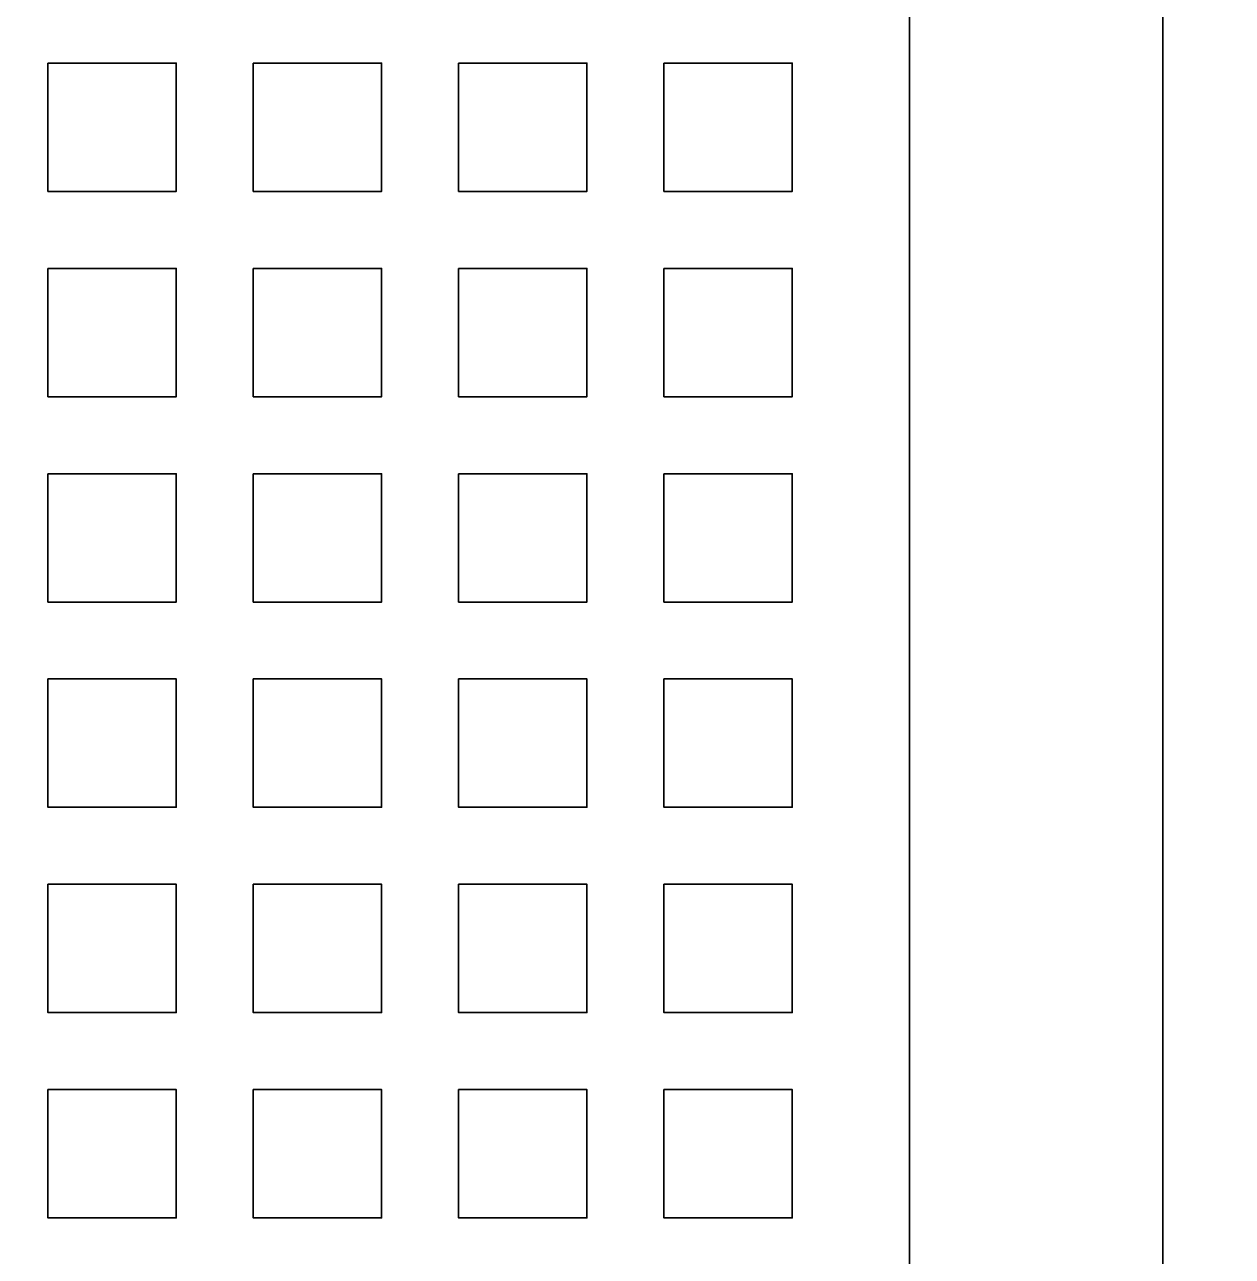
# Model space of a CAD drawing. Header units: centimetres. Extents: x -13.14 to -7.86, y -19.04 to -10.66.
# Drawn here: x -11.751 to -10.257, y -17.136 to -15.612 of the extents above; entities that cross this region are included whole.
import ezdxf

# ---------------------------------------------------------------- set-up
doc = ezdxf.new("R2010")
doc.units = ezdxf.units.CM
doc.header["$MEASUREMENT"] = 0
doc.layers.add('Layer 1', color=7, linetype='Continuous')

msp = doc.modelspace()

# ---------------------------------------------------------------- linework, layer by layer
at = {"layer": 'Layer 1', "color": 250, "lineweight": 35}
for points in [[(-12.24632, -10.659), (-12.24632, -10.659), (-8.75382, -10.659), (-8.75382, -10.659), (-8.75382, -10.659), (-8.75382, -10.659), (-8.75382, -19.041), (-8.75382, -19.041), (-8.75382, -19.041), (-8.75382, -19.041), (-12.24632, -19.041), (-12.24632, -19.041), (-12.24632, -19.041), (-12.24632, -19.041), (-12.24632, -10.659), (-12.24632, -10.659)], [(-10.65688, -11.08722), (-10.65688, -11.08722), (-10.34326, -11.08722), (-10.34326, -11.08722), (-10.34326, -11.08722), (-10.34326, -11.08722), (-10.34326, -18.61278), (-10.34326, -18.61278), (-10.34326, -18.61278), (-10.34326, -18.61278), (-10.65688, -18.61278), (-10.65688, -18.61278), (-10.65688, -18.61278), (-10.65688, -18.61278), (-10.65688, -11.08722), (-10.65688, -11.08722)], [(-11.72244, -15.66003), (-11.72244, -15.66003), (-11.56369, -15.66003), (-11.56369, -15.66003), (-11.56369, -15.66003), (-11.56369, -15.66003), (-11.56369, -15.81878), (-11.56369, -15.81878), (-11.56369, -15.81878), (-11.56369, -15.81878), (-11.72244, -15.81878), (-11.72244, -15.81878), (-11.72244, -15.81878), (-11.72244, -15.81878), (-11.72244, -15.66003), (-11.72244, -15.66003)], [(-11.46844, -15.66003), (-11.46844, -15.66003), (-11.30969, -15.66003), (-11.30969, -15.66003), (-11.30969, -15.66003), (-11.30969, -15.66003), (-11.30969, -15.81878), (-11.30969, -15.81878), (-11.30969, -15.81878), (-11.30969, -15.81878), (-11.46844, -15.81878), (-11.46844, -15.81878), (-11.46844, -15.81878), (-11.46844, -15.81878), (-11.46844, -15.66003), (-11.46844, -15.66003)], [(-11.21444, -15.66003), (-11.21444, -15.66003), (-11.05569, -15.66003), (-11.05569, -15.66003), (-11.05569, -15.66003), (-11.05569, -15.66003), (-11.05569, -15.81878), (-11.05569, -15.81878), (-11.05569, -15.81878), (-11.05569, -15.81878), (-11.21444, -15.81878), (-11.21444, -15.81878), (-11.21444, -15.81878), (-11.21444, -15.81878), (-11.21444, -15.66003), (-11.21444, -15.66003)], [(-10.96044, -15.66003), (-10.96044, -15.66003), (-10.80169, -15.66003), (-10.80169, -15.66003), (-10.80169, -15.66003), (-10.80169, -15.66003), (-10.80169, -15.81878), (-10.80169, -15.81878), (-10.80169, -15.81878), (-10.80169, -15.81878), (-10.96044, -15.81878), (-10.96044, -15.81878), (-10.96044, -15.81878), (-10.96044, -15.81878), (-10.96044, -15.66003), (-10.96044, -15.66003)], [(-11.72244, -15.91403), (-11.72244, -15.91403), (-11.56369, -15.91403), (-11.56369, -15.91403), (-11.56369, -15.91403), (-11.56369, -15.91403), (-11.56369, -16.07278), (-11.56369, -16.07278), (-11.56369, -16.07278), (-11.56369, -16.07278), (-11.72244, -16.07278), (-11.72244, -16.07278), (-11.72244, -16.07278), (-11.72244, -16.07278), (-11.72244, -15.91403), (-11.72244, -15.91403)], [(-11.46844, -15.91403), (-11.46844, -15.91403), (-11.30969, -15.91403), (-11.30969, -15.91403), (-11.30969, -15.91403), (-11.30969, -15.91403), (-11.30969, -16.07278), (-11.30969, -16.07278), (-11.30969, -16.07278), (-11.30969, -16.07278), (-11.46844, -16.07278), (-11.46844, -16.07278), (-11.46844, -16.07278), (-11.46844, -16.07278), (-11.46844, -15.91403), (-11.46844, -15.91403)], [(-11.21444, -15.91403), (-11.21444, -15.91403), (-11.05569, -15.91403), (-11.05569, -15.91403), (-11.05569, -15.91403), (-11.05569, -15.91403), (-11.05569, -16.07278), (-11.05569, -16.07278), (-11.05569, -16.07278), (-11.05569, -16.07278), (-11.21444, -16.07278), (-11.21444, -16.07278), (-11.21444, -16.07278), (-11.21444, -16.07278), (-11.21444, -15.91403), (-11.21444, -15.91403)], [(-10.96044, -15.91403), (-10.96044, -15.91403), (-10.80169, -15.91403), (-10.80169, -15.91403), (-10.80169, -15.91403), (-10.80169, -15.91403), (-10.80169, -16.07278), (-10.80169, -16.07278), (-10.80169, -16.07278), (-10.80169, -16.07278), (-10.96044, -16.07278), (-10.96044, -16.07278), (-10.96044, -16.07278), (-10.96044, -16.07278), (-10.96044, -15.91403), (-10.96044, -15.91403)], [(-11.72244, -16.16803), (-11.72244, -16.16803), (-11.56369, -16.16803), (-11.56369, -16.16803), (-11.56369, -16.16803), (-11.56369, -16.16803), (-11.56369, -16.32678), (-11.56369, -16.32678), (-11.56369, -16.32678), (-11.56369, -16.32678), (-11.72244, -16.32678), (-11.72244, -16.32678), (-11.72244, -16.32678), (-11.72244, -16.32678), (-11.72244, -16.16803), (-11.72244, -16.16803)], [(-11.46844, -16.16803), (-11.46844, -16.16803), (-11.30969, -16.16803), (-11.30969, -16.16803), (-11.30969, -16.16803), (-11.30969, -16.16803), (-11.30969, -16.32678), (-11.30969, -16.32678), (-11.30969, -16.32678), (-11.30969, -16.32678), (-11.46844, -16.32678), (-11.46844, -16.32678), (-11.46844, -16.32678), (-11.46844, -16.32678), (-11.46844, -16.16803), (-11.46844, -16.16803)], [(-11.21444, -16.16803), (-11.21444, -16.16803), (-11.05569, -16.16803), (-11.05569, -16.16803), (-11.05569, -16.16803), (-11.05569, -16.16803), (-11.05569, -16.32678), (-11.05569, -16.32678), (-11.05569, -16.32678), (-11.05569, -16.32678), (-11.21444, -16.32678), (-11.21444, -16.32678), (-11.21444, -16.32678), (-11.21444, -16.32678), (-11.21444, -16.16803), (-11.21444, -16.16803)], [(-10.96044, -16.16803), (-10.96044, -16.16803), (-10.80169, -16.16803), (-10.80169, -16.16803), (-10.80169, -16.16803), (-10.80169, -16.16803), (-10.80169, -16.32678), (-10.80169, -16.32678), (-10.80169, -16.32678), (-10.80169, -16.32678), (-10.96044, -16.32678), (-10.96044, -16.32678), (-10.96044, -16.32678), (-10.96044, -16.32678), (-10.96044, -16.16803), (-10.96044, -16.16803)], [(-11.72244, -16.42203), (-11.72244, -16.42203), (-11.56369, -16.42203), (-11.56369, -16.42203), (-11.56369, -16.42203), (-11.56369, -16.42203), (-11.56369, -16.58078), (-11.56369, -16.58078), (-11.56369, -16.58078), (-11.56369, -16.58078), (-11.72244, -16.58078), (-11.72244, -16.58078), (-11.72244, -16.58078), (-11.72244, -16.58078), (-11.72244, -16.42203), (-11.72244, -16.42203)], [(-11.46844, -16.42203), (-11.46844, -16.42203), (-11.30969, -16.42203), (-11.30969, -16.42203), (-11.30969, -16.42203), (-11.30969, -16.42203), (-11.30969, -16.58078), (-11.30969, -16.58078), (-11.30969, -16.58078), (-11.30969, -16.58078), (-11.46844, -16.58078), (-11.46844, -16.58078), (-11.46844, -16.58078), (-11.46844, -16.58078), (-11.46844, -16.42203), (-11.46844, -16.42203)], [(-11.21444, -16.42203), (-11.21444, -16.42203), (-11.05569, -16.42203), (-11.05569, -16.42203), (-11.05569, -16.42203), (-11.05569, -16.42203), (-11.05569, -16.58078), (-11.05569, -16.58078), (-11.05569, -16.58078), (-11.05569, -16.58078), (-11.21444, -16.58078), (-11.21444, -16.58078), (-11.21444, -16.58078), (-11.21444, -16.58078), (-11.21444, -16.42203), (-11.21444, -16.42203)], [(-10.96044, -16.42203), (-10.96044, -16.42203), (-10.80169, -16.42203), (-10.80169, -16.42203), (-10.80169, -16.42203), (-10.80169, -16.42203), (-10.80169, -16.58078), (-10.80169, -16.58078), (-10.80169, -16.58078), (-10.80169, -16.58078), (-10.96044, -16.58078), (-10.96044, -16.58078), (-10.96044, -16.58078), (-10.96044, -16.58078), (-10.96044, -16.42203), (-10.96044, -16.42203)], [(-11.72244, -16.67603), (-11.72244, -16.67603), (-11.56369, -16.67603), (-11.56369, -16.67603), (-11.56369, -16.67603), (-11.56369, -16.67603), (-11.56369, -16.83478), (-11.56369, -16.83478), (-11.56369, -16.83478), (-11.56369, -16.83478), (-11.72244, -16.83478), (-11.72244, -16.83478), (-11.72244, -16.83478), (-11.72244, -16.83478), (-11.72244, -16.67603), (-11.72244, -16.67603)], [(-11.46844, -16.67603), (-11.46844, -16.67603), (-11.30969, -16.67603), (-11.30969, -16.67603), (-11.30969, -16.67603), (-11.30969, -16.67603), (-11.30969, -16.83478), (-11.30969, -16.83478), (-11.30969, -16.83478), (-11.30969, -16.83478), (-11.46844, -16.83478), (-11.46844, -16.83478), (-11.46844, -16.83478), (-11.46844, -16.83478), (-11.46844, -16.67603), (-11.46844, -16.67603)], [(-11.21444, -16.67603), (-11.21444, -16.67603), (-11.05569, -16.67603), (-11.05569, -16.67603), (-11.05569, -16.67603), (-11.05569, -16.67603), (-11.05569, -16.83478), (-11.05569, -16.83478), (-11.05569, -16.83478), (-11.05569, -16.83478), (-11.21444, -16.83478), (-11.21444, -16.83478), (-11.21444, -16.83478), (-11.21444, -16.83478), (-11.21444, -16.67603), (-11.21444, -16.67603)], [(-10.96044, -16.67603), (-10.96044, -16.67603), (-10.80169, -16.67603), (-10.80169, -16.67603), (-10.80169, -16.67603), (-10.80169, -16.67603), (-10.80169, -16.83478), (-10.80169, -16.83478), (-10.80169, -16.83478), (-10.80169, -16.83478), (-10.96044, -16.83478), (-10.96044, -16.83478), (-10.96044, -16.83478), (-10.96044, -16.83478), (-10.96044, -16.67603), (-10.96044, -16.67603)], [(-11.72244, -16.93003), (-11.72244, -16.93003), (-11.56369, -16.93003), (-11.56369, -16.93003), (-11.56369, -16.93003), (-11.56369, -16.93003), (-11.56369, -17.08878), (-11.56369, -17.08878), (-11.56369, -17.08878), (-11.56369, -17.08878), (-11.72244, -17.08878), (-11.72244, -17.08878), (-11.72244, -17.08878), (-11.72244, -17.08878), (-11.72244, -16.93003), (-11.72244, -16.93003)], [(-11.46844, -16.93003), (-11.46844, -16.93003), (-11.30969, -16.93003), (-11.30969, -16.93003), (-11.30969, -16.93003), (-11.30969, -16.93003), (-11.30969, -17.08878), (-11.30969, -17.08878), (-11.30969, -17.08878), (-11.30969, -17.08878), (-11.46844, -17.08878), (-11.46844, -17.08878), (-11.46844, -17.08878), (-11.46844, -17.08878), (-11.46844, -16.93003), (-11.46844, -16.93003)], [(-11.21444, -16.93003), (-11.21444, -16.93003), (-11.05569, -16.93003), (-11.05569, -16.93003), (-11.05569, -16.93003), (-11.05569, -16.93003), (-11.05569, -17.08878), (-11.05569, -17.08878), (-11.05569, -17.08878), (-11.05569, -17.08878), (-11.21444, -17.08878), (-11.21444, -17.08878), (-11.21444, -17.08878), (-11.21444, -17.08878), (-11.21444, -16.93003), (-11.21444, -16.93003)], [(-10.96044, -16.93003), (-10.96044, -16.93003), (-10.80169, -16.93003), (-10.80169, -16.93003), (-10.80169, -16.93003), (-10.80169, -16.93003), (-10.80169, -17.08878), (-10.80169, -17.08878), (-10.80169, -17.08878), (-10.80169, -17.08878), (-10.96044, -17.08878), (-10.96044, -17.08878), (-10.96044, -17.08878), (-10.96044, -17.08878), (-10.96044, -16.93003), (-10.96044, -16.93003)]]:
    msp.add_open_spline(points, degree=3, knots=[0, 0, 0, 0, 0.25, 0.25, 0.25, 0.25, 0.5, 0.5, 0.5, 0.5, 0.75, 0.75, 0.75, 0.75, 1, 1, 1, 1], dxfattribs=at)

doc.saveas('drawing.dxf')
